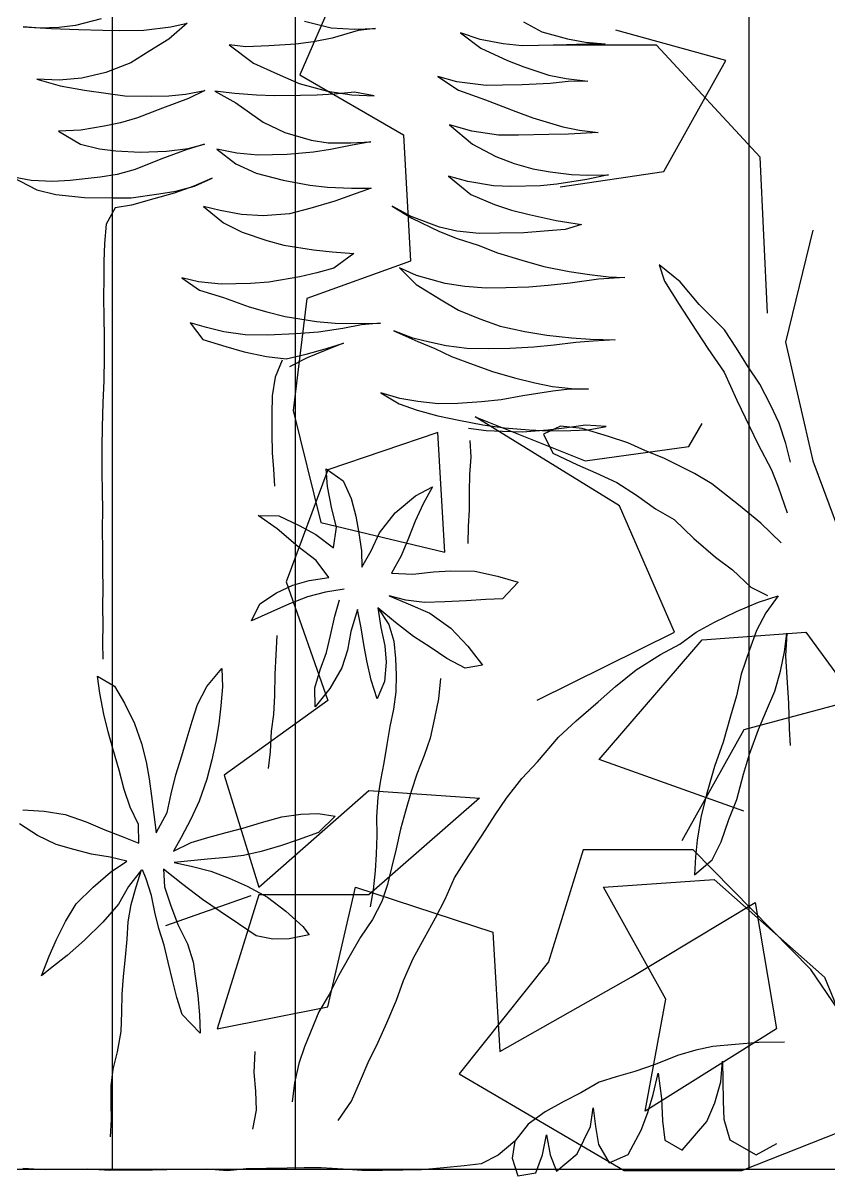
# Model space of a CAD drawing. Header units: metres. Extents: x -58 to 722, y -1100 to 345.
# Drawn here: x 29.3116 to 29.6277, y 109.699 to 110.1513 of the extents above; entities that cross this region are included whole.
import ezdxf

# ---------------------------------------------------------------- set-up
doc = ezdxf.new("R2010")
doc.units = ezdxf.units.M
doc.header["$MEASUREMENT"] = 0
doc.layers.add('FSR_ARQ_002MURO', color=150, linetype='Continuous', lineweight=30)
doc.layers.add('FSR_ARQ_005VEGETACION', color=64, linetype='Continuous')
doc.layers.add('FSR_ARQ_29PERFILES ACERO', color=143, linetype='Continuous')

# ---------------------------------------------------------------- blocks, each defined once
blk = doc.blocks.new('arbustos 01')
at = {"layer": 'FSR_ARQ_005VEGETACION', "color": 103}
for p, q in [((188.91661, -31.58368), (188.90852, -31.58802)), ((188.99026, -31.58691), (188.98103, -31.58661)), ((188.98103, -31.58661), (188.98854, -31.58757)), ((189.00036, -31.58636), (188.99026, -31.58691)), ((189.01202, -31.58344), (189.00036, -31.58636)), ((189.07029, -31.58594), (189.06313, -31.58431)), ((189.06313, -31.58431), (189.07108, -31.59125)), ((189.08207, -31.5873), (189.07029, -31.58594)), ((189.11046, -31.587), (189.09985, -31.58737)), ((189.1006, -31.58242), (189.11185, -31.58531)), ((189.12226, -31.58665), (189.11046, -31.587)), ((189.11185, -31.58531), (189.11902, -31.58626)), ((189.11902, -31.58626), (189.12722, -31.58654)), ((189.13458, -31.58596), (189.12226, -31.58665)), ((189.12722, -31.58654), (189.13458, -31.58596)), ((188.89736, -31.59112), (188.88948, -31.59255)), ((188.90852, -31.58802), (188.89736, -31.59112)), ((188.92537, -31.59338), (188.93549, -31.59146)), ((188.94407, -31.5885), (188.93509, -31.59522)), ((188.93549, -31.59146), (188.94407, -31.5885)), ((188.98854, -31.58757), (188.99995, -31.5908)), ((188.99995, -31.5908), (189.00814, -31.59245)), ((189.07108, -31.59125), (189.07939, -31.59632)), ((189.0925, -31.58744), (189.08207, -31.5873)), ((189.09985, -31.58737), (189.0925, -31.58744)), ((188.88948, -31.59255), (188.88092, -31.59329)), ((188.88092, -31.59329), (188.88895, -31.5934)), ((188.88895, -31.5934), (188.90228, -31.59392)), ((188.90228, -31.59392), (188.90997, -31.59402)), ((188.90997, -31.59402), (188.91715, -31.59412)), ((188.91715, -31.59412), (188.92537, -31.59338)), ((188.93509, -31.59522), (188.92356, -31.60054)), ((189.00814, -31.59245), (189.01582, -31.59341)), ((189.01582, -31.59341), (189.02761, -31.59425)), ((189.02761, -31.59425), (189.03752, -31.59456)), ((189.04488, -31.5938), (189.03417, -31.6017)), ((189.03752, -31.59456), (189.04488, -31.5938)), ((189.07939, -31.59632), (189.08769, -31.60157)), ((188.92356, -31.60054), (188.91634, -31.60334)), ((189.03417, -31.6017), (189.02385, -31.60634)), ((189.08769, -31.60157), (189.09858, -31.60582)), ((188.90552, -31.60696), (188.89798, -31.60839)), ((188.91634, -31.60334), (188.90552, -31.60696)), ((189.02385, -31.60634), (189.01439, -31.61066)), ((189.09858, -31.60582), (189.10897, -31.60835)), ((188.89798, -31.60839), (188.88856, -31.60963)), ((188.88856, -31.60963), (188.89711, -31.60975)), ((188.89711, -31.60975), (188.90496, -31.61054)), ((188.90496, -31.61054), (188.91709, -31.61122)), ((188.91709, -31.61122), (188.92564, -31.61134)), ((188.92564, -31.61134), (188.93282, -31.61143)), ((188.93282, -31.61143), (188.94566, -31.6099)), ((188.9539, -31.60762), (188.94493, -31.61348)), ((188.94566, -31.6099), (188.9539, -31.60762)), ((189.01439, -31.61066), (189.00203, -31.61391)), ((189.1185, -31.61156), (189.10788, -31.61347)), ((189.10897, -31.60835), (189.11888, -31.60917)), ((189.12863, -31.60879), (189.1185, -31.61156)), ((189.11888, -31.60917), (189.12863, -31.60879)), ((188.94493, -31.61348), (188.93308, -31.61776)), ((188.98166, -31.61603), (188.99023, -31.61443)), ((188.99141, -31.61548), (188.98166, -31.61603)), ((188.99023, -31.61443), (188.99911, -31.61524)), ((189.00203, -31.61391), (188.99141, -31.61548)), ((188.99911, -31.61524), (189.00646, -31.61568)), ((189.00646, -31.61568), (189.01381, -31.61578)), ((189.01381, -31.61578), (189.02526, -31.61594)), ((189.02526, -31.61594), (189.03296, -31.6157)), ((189.03296, -31.6157), (189.04237, -31.61497)), ((189.05111, -31.61389), (189.04197, -31.61907)), ((189.04237, -31.61497), (189.05111, -31.61389)), ((189.06391, -31.61526), (189.05538, -31.61361)), ((189.05538, -31.61361), (189.06252, -31.61713)), ((189.06252, -31.61713), (189.07392, -31.62138)), ((189.07108, -31.61605), (189.06391, -31.61526)), ((189.0786, -31.61615), (189.07108, -31.61605)), ((189.09023, -31.61596), (189.0786, -31.61615)), ((189.0976, -31.61504), (189.09023, -31.61596)), ((189.10788, -31.61347), (189.0976, -31.61504)), ((188.93308, -31.61776), (188.91984, -31.62288)), ((189.04197, -31.61907), (189.03006, -31.62746)), ((189.07392, -31.62138), (189.0848, -31.62564)), ((188.91245, -31.62552), (188.89941, -31.62944)), ((188.91984, -31.62288), (188.91245, -31.62552)), ((189.0848, -31.62564), (189.09212, -31.62779)), ((188.8922, -31.63089), (188.88398, -31.63197)), ((188.88398, -31.63197), (188.89697, -31.63266)), ((188.89941, -31.62944), (188.8922, -31.63089)), ((188.9274, -31.63307), (188.93905, -31.63135)), ((188.94883, -31.62858), (188.9388, -31.63699)), ((188.93905, -31.63135), (188.94883, -31.62858)), ((189.0206, -31.63195), (189.00909, -31.63538)), ((189.03006, -31.62746), (189.0206, -31.63195)), ((189.09212, -31.62779), (189.09929, -31.62925)), ((189.09929, -31.62925), (189.10952, -31.63093)), ((189.10952, -31.63093), (189.11926, -31.6314)), ((189.11926, -31.6314), (189.10961, -31.63709)), ((188.89697, -31.63266), (188.90552, -31.63278)), ((188.90552, -31.63278), (188.91868, -31.63313)), ((188.91868, -31.63313), (188.9274, -31.63307)), ((188.9388, -31.63699), (188.92864, -31.64249)), ((188.99181, -31.63651), (188.9831, -31.63605)), ((188.9831, -31.63605), (188.99128, -31.63753)), ((189.00173, -31.63648), (188.99181, -31.63651)), ((189.00909, -31.63538), (189.00173, -31.63648)), ((189.06273, -31.63901), (189.05558, -31.63704)), ((189.05558, -31.63704), (189.06358, -31.63954)), ((189.10961, -31.63709), (189.10138, -31.63903)), ((188.92864, -31.64249), (188.92056, -31.64546)), ((188.99128, -31.63753), (189.00066, -31.63937)), ((189.00066, -31.63937), (189.008, -31.64049)), ((189.008, -31.64049), (189.01961, -31.64151)), ((189.01961, -31.64151), (189.03226, -31.64185)), ((189.03226, -31.64185), (189.04151, -31.64095)), ((189.04151, -31.64095), (189.05025, -31.63919)), ((189.05025, -31.63919), (189.04196, -31.64557)), ((189.07212, -31.64017), (189.06273, -31.63901)), ((189.06358, -31.63954), (189.07464, -31.64362)), ((189.08357, -31.64049), (189.07212, -31.64017)), ((189.09418, -31.63995), (189.08357, -31.64049)), ((189.10138, -31.63903), (189.09418, -31.63995)), ((188.92056, -31.64546), (188.91249, -31.64775)), ((189.04196, -31.64557), (189.03301, -31.64973)), ((189.07464, -31.64362), (189.08586, -31.64805)), ((188.88852, -31.6505), (188.87946, -31.65038)), ((188.87946, -31.65038), (188.88901, -31.65239)), ((188.8957, -31.65025), (188.88852, -31.6505)), ((188.88901, -31.65239), (188.90197, -31.65444)), ((188.90495, -31.64918), (188.8957, -31.65025)), ((188.91249, -31.64775), (188.90495, -31.64918)), ((188.94921, -31.65098), (188.93953, -31.65906)), ((188.9408, -31.65326), (188.94921, -31.65098)), ((189.03301, -31.64973), (189.02134, -31.65282)), ((189.05995, -31.65539), (189.0523, -31.65187)), ((189.0523, -31.65187), (189.06029, -31.6554)), ((189.08586, -31.64805), (189.0937, -31.65021)), ((189.0937, -31.65021), (189.10103, -31.6515)), ((189.10103, -31.6515), (189.11418, -31.65288)), ((189.13951, -31.65134), (189.12866, -31.65701)), ((189.13111, -31.65294), (189.13951, -31.65134)), ((188.90197, -31.65444), (188.90914, -31.65522)), ((188.90914, -31.65522), (188.92213, -31.65557)), ((188.92213, -31.65557), (188.92966, -31.65516)), ((188.92966, -31.65516), (188.9408, -31.65326)), ((188.99154, -31.65617), (188.98299, -31.65623)), ((188.98299, -31.65623), (188.9915, -31.65925)), ((189.00198, -31.6558), (188.99154, -31.65617)), ((189.00968, -31.65488), (189.00198, -31.6558)), ((189.02134, -31.65282), (189.00968, -31.65488)), ((189.06812, -31.65755), (189.05995, -31.65539)), ((189.06029, -31.6554), (189.0688, -31.65842)), ((189.07546, -31.65868), (189.06812, -31.65755)), ((189.11418, -31.65288), (189.1217, -31.65332)), ((189.12866, -31.65701), (189.12043, -31.65895)), ((189.1217, -31.65332), (189.13111, -31.65294)), ((188.93953, -31.65906), (188.92921, -31.66336)), ((188.9915, -31.65925), (188.99882, -31.66191)), ((188.99882, -31.66191), (189.00972, -31.66514)), ((189.0688, -31.65842), (189.07765, -31.66093)), ((189.08758, -31.66038), (189.07546, -31.65868)), ((189.07765, -31.66093), (189.08736, -31.66363)), ((189.09595, -31.6605), (189.08758, -31.66038)), ((189.10793, -31.66032), (189.09595, -31.6605)), ((189.12043, -31.65895), (189.10793, -31.66032)), ((188.92182, -31.66583), (188.9141, -31.66777)), ((188.92921, -31.66336), (188.92182, -31.66583)), ((188.97382, -31.66414), (188.9652, -31.66932)), ((188.96556, -31.66864), (188.97382, -31.66414)), ((189.00972, -31.66514), (189.01858, -31.66748)), ((189.01858, -31.66748), (189.03002, -31.66832)), ((189.03943, -31.66777), (189.04869, -31.66601)), ((189.05606, -31.66423), (189.04725, -31.67129)), ((189.04869, -31.66601), (189.05606, -31.66423)), ((189.08736, -31.66363), (189.09453, -31.66475)), ((189.09453, -31.66475), (189.09836, -31.67199)), ((188.90227, -31.67035), (188.8913, -31.67208)), ((188.8913, -31.67208), (188.89846, -31.67423)), ((188.9141, -31.66777), (188.90227, -31.67035)), ((188.9652, -31.66932), (188.95316, -31.67514)), ((188.95318, -31.67326), (188.96556, -31.66864)), ((189.03002, -31.66832), (189.03943, -31.66777)), ((189.04725, -31.67129), (189.03916, -31.67546)), ((189.09836, -31.67199), (189.09916, -31.68029)), ((188.89846, -31.67423), (188.90751, -31.67504)), ((188.90751, -31.67504), (188.91639, -31.67567)), ((188.91639, -31.67567), (188.92699, -31.67581)), ((188.92699, -31.67581), (188.93588, -31.67593)), ((188.93588, -31.67593), (188.94564, -31.67504)), ((188.95316, -31.67514), (188.94542, -31.67812)), ((188.94564, -31.67504), (188.95318, -31.67326)), ((189.03916, -31.67546), (189.02834, -31.67907)), ((188.93632, -31.68107), (188.9279, -31.68437)), ((188.94542, -31.67812), (188.93632, -31.68107)), ((189.02096, -31.68102), (189.00811, -31.68307)), ((189.02834, -31.67907), (189.02096, -31.68102)), ((189.09916, -31.68029), (189.0994, -31.68827)), ((188.91725, -31.68765), (188.90764, -31.69043)), ((188.9279, -31.68437), (188.91725, -31.68765)), ((188.99989, -31.68398), (188.99047, -31.68471)), ((188.99047, -31.68471), (188.99928, -31.69116)), ((189.00811, -31.68307), (188.99989, -31.68398)), ((188.84822, -31.69704), (188.85738, -31.68964)), ((188.85738, -31.68964), (188.85506, -31.69679)), ((188.89667, -31.6925), (188.88776, -31.69392)), ((188.90764, -31.69043), (188.89667, -31.6925)), ((188.96316, -31.69426), (188.97055, -31.69094)), ((188.97055, -31.69094), (188.96327, -31.69819)), ((188.99928, -31.69116), (189.0066, -31.69314)), ((189.0994, -31.68827), (189.09948, -31.69554)), ((188.95063, -31.69785), (188.96316, -31.69426)), ((189.0066, -31.69314), (189.0141, -31.69495)), ((189.0141, -31.69495), (189.02758, -31.69718)), ((189.02758, -31.69718), (189.0356, -31.69781)), ((189.04825, -31.69815), (189.05818, -31.69709)), ((189.06539, -31.6953), (189.05779, -31.70067)), ((189.05818, -31.69709), (189.06539, -31.6953)), ((189.09948, -31.69554), (189.09954, -31.70388)), ((188.96327, -31.69819), (188.95241, -31.70488)), ((189.0356, -31.69781), (189.04825, -31.69815)), ((189.05779, -31.70067), (189.04732, -31.70395)), ((189.04732, -31.70395), (189.03615, -31.7079)), ((189.09954, -31.70388), (189.09943, -31.71256)), ((189.02036, -31.71213), (189.00683, -31.71434)), ((189.02843, -31.71019), (189.02036, -31.71213)), ((189.03615, -31.7079), (189.02843, -31.71019)), ((189.09943, -31.71256), (189.09931, -31.7209)), ((188.98715, -31.71527), (188.97894, -31.71516)), ((188.97894, -31.71516), (188.98714, -31.71578)), ((188.98714, -31.71578), (188.99533, -31.71743)), ((188.99861, -31.71509), (188.98715, -31.71527)), ((188.99533, -31.71743), (189.00591, -31.71895)), ((189.00683, -31.71434), (188.99861, -31.71509)), ((189.04712, -31.71882), (189.05466, -31.71704)), ((189.05466, -31.71704), (189.06187, -31.71492)), ((189.06187, -31.71492), (189.0563, -31.7222)), ((188.95746, -31.72342), (188.96484, -31.72164)), ((188.97309, -31.7185), (188.96259, -31.72315)), ((188.96484, -31.72164), (188.97309, -31.7185)), ((189.00591, -31.71895), (189.01581, -31.71976)), ((189.01581, -31.71976), (189.02812, -31.72027)), ((189.02812, -31.72027), (189.03786, -31.72024)), ((189.03786, -31.72024), (189.04712, -31.71882)), ((189.0563, -31.7222), (189.04634, -31.72531)), ((189.09931, -31.7209), (189.09937, -31.72994)), ((188.95026, -31.72503), (188.95746, -31.72342)), ((188.96259, -31.72315), (188.9552, -31.72612)), ((189.00239, -31.72608), (188.99507, -31.72376)), ((188.99507, -31.72376), (189.00306, -31.72694)), ((189.01125, -31.72859), (189.00239, -31.72608)), ((189.00306, -31.72694), (189.01089, -31.73013)), ((189.03828, -31.72759), (189.0285, -31.72968)), ((189.04634, -31.72531), (189.03828, -31.72759)), ((189.01994, -31.73059), (189.01125, -31.72859)), ((189.0285, -31.72968), (189.01994, -31.73059))]:
    blk.add_line(p, q, dxfattribs=at)
at = {"layer": 'FSR_ARQ_005VEGETACION', "color": 104}
for p, q in [((188.84005, -31.70702), (188.84822, -31.69704)), ((188.85506, -31.69679), (188.84877, -31.70696)), ((188.87954, -31.69483), (188.87235, -31.69525)), ((188.87235, -31.69525), (188.8838, -31.69592)), ((188.88776, -31.69392), (188.87954, -31.69483)), ((188.8838, -31.69592), (188.89626, -31.69762)), ((188.89626, -31.69762), (188.90582, -31.69861)), ((188.90582, -31.69861), (188.91419, -31.69941)), ((188.91419, -31.69941), (188.92427, -31.69971)), ((188.92427, -31.69971), (188.93282, -31.69983)), ((188.93282, -31.69983), (188.94206, -31.6991)), ((188.94206, -31.6991), (188.95063, -31.69785)), ((188.82896, -31.71798), (188.84005, -31.70702)), ((188.84877, -31.70696), (188.84335, -31.71527)), ((188.95241, -31.70488), (188.94483, -31.7094)), ((188.94483, -31.7094), (188.93554, -31.7132)), ((188.84335, -31.71527), (188.8362, -31.72612)), ((188.92678, -31.71633), (188.91597, -31.71875)), ((188.93554, -31.7132), (188.92678, -31.71633)), ((188.82372, -31.72595), (188.82896, -31.71798)), ((188.88737, -31.72212), (188.8766, -31.72232)), ((188.8766, -31.72232), (188.88617, -31.72296)), ((188.89559, -31.72155), (188.88737, -31.72212)), ((188.90638, -31.72033), (188.89559, -31.72155)), ((188.91597, -31.71875), (188.90638, -31.72033)), ((188.819, -31.73375), (188.82372, -31.72595)), ((188.8362, -31.72612), (188.82905, -31.73645)), ((188.88617, -31.72296), (188.89368, -31.72358)), ((188.89368, -31.72358), (188.90324, -31.72473)), ((188.90324, -31.72473), (188.91212, -31.72554)), ((188.91212, -31.72554), (188.92254, -31.72619)), ((188.92254, -31.72619), (188.9316, -31.72632)), ((188.9316, -31.72632), (188.94118, -31.7261)), ((188.94118, -31.7261), (188.95026, -31.72503)), ((188.9552, -31.72612), (188.94797, -31.72962)), ((188.94797, -31.72962), (188.93852, -31.73308)), ((189.01089, -31.73013), (189.01853, -31.73416)), ((189.02177, -31.73118), (189.02479, -31.73859)), ((189.09937, -31.72994), (189.09941, -31.74022)), ((188.81359, -31.74171), (188.819, -31.73375)), ((188.82905, -31.73645), (188.82358, -31.74868)), ((188.9301, -31.73621), (188.92049, -31.73899)), ((188.93852, -31.73308), (188.9301, -31.73621)), ((188.80885, -31.75071), (188.81359, -31.74171)), ((188.90385, -31.74269), (188.89563, -31.74361)), ((188.91157, -31.74109), (188.90385, -31.74269)), ((188.92049, -31.73899), (188.91157, -31.74109)), ((189.02479, -31.73859), (189.02605, -31.74682)), ((189.09941, -31.74022), (189.09981, -31.74963)), ((188.89563, -31.74361), (188.88828, -31.74385)), ((188.88828, -31.74385), (188.89648, -31.74379)), ((188.89648, -31.74379), (188.90382, -31.74475)), ((188.90382, -31.74475), (188.91679, -31.7468)), ((188.91679, -31.7468), (188.92634, -31.74847)), ((188.96258, -31.74931), (188.97046, -31.74787)), ((188.97046, -31.74787), (188.9787, -31.74542)), ((188.9787, -31.74542), (188.97077, -31.75027)), ((189.02605, -31.74682), (189.02628, -31.75469)), ((188.80515, -31.75869), (188.80885, -31.75071)), ((188.82358, -31.74868), (188.81813, -31.76007)), ((188.92634, -31.74847), (188.93488, -31.74944)), ((188.93488, -31.74944), (188.94513, -31.75009)), ((188.94513, -31.75009), (188.95368, -31.75021)), ((188.95368, -31.75021), (188.96258, -31.74931)), ((188.97077, -31.75027), (188.96287, -31.75307)), ((189.09981, -31.74963), (189.10019, -31.76045)), ((188.94469, -31.75744), (188.93423, -31.75935)), ((188.95395, -31.75551), (188.94469, -31.75744)), ((188.96287, -31.75307), (188.95395, -31.75551)), ((189.02628, -31.75469), (189.02616, -31.7634)), ((188.80229, -31.76755), (188.80515, -31.75869)), ((188.81813, -31.76007), (188.81443, -31.76771)), ((188.87945, -31.76449), (188.89095, -31.76105)), ((188.88053, -31.76016), (188.8896, -31.7596)), ((188.88838, -31.76163), (188.88053, -31.76016)), ((188.8959, -31.76191), (188.88838, -31.76163)), ((188.8896, -31.7596), (188.89762, -31.76073)), ((188.89095, -31.76105), (188.90037, -31.75999)), ((188.90547, -31.76204), (188.8959, -31.76191)), ((188.89762, -31.76073), (188.90599, -31.7617)), ((188.90037, -31.75999), (188.90784, -31.76351)), ((188.91402, -31.76164), (188.90547, -31.76204)), ((188.90599, -31.7617), (188.91692, -31.76254)), ((188.92481, -31.76076), (188.91402, -31.76164)), ((188.91692, -31.76254), (188.92564, -31.76231)), ((188.93423, -31.75935), (188.92481, -31.76076)), ((188.92564, -31.76231), (188.93283, -31.76207)), ((188.93283, -31.76207), (188.94054, -31.76098)), ((189.10019, -31.76045), (189.10026, -31.76896)), ((188.80013, -31.77572), (188.80229, -31.76755)), ((188.81443, -31.76771), (188.80846, -31.77908)), ((188.86363, -31.7706), (188.87103, -31.76728)), ((188.87103, -31.76728), (188.87945, -31.76449)), ((188.90784, -31.76351), (188.9038, -31.77183)), ((188.93994, -31.76625), (188.93951, -31.77351)), ((189.02616, -31.7634), (189.02605, -31.77161)), ((188.85504, -31.77407), (188.86363, -31.7706)), ((188.9038, -31.77183), (188.89296, -31.77681)), ((189.02605, -31.77161), (189.02544, -31.77878)), ((189.10026, -31.76896), (189.10028, -31.77995)), ((188.84196, -31.78057), (188.85504, -31.77407)), ((188.89296, -31.77681), (188.88505, -31.7803)), ((188.93951, -31.77351), (188.94009, -31.78104)), ((188.80846, -31.77908), (188.80563, -31.7864)), ((188.83454, -31.78508), (188.84196, -31.78057)), ((188.88505, -31.7803), (188.87593, -31.78462)), ((188.94009, -31.78104), (188.94016, -31.78857)), ((189.00253, -31.77864), (188.99511, -31.78384)), ((189.00192, -31.78633), (189.00253, -31.77864)), ((189.02544, -31.77878), (189.025, -31.78613)), ((189.10028, -31.77995), (189.10017, -31.78864)), ((188.80563, -31.7864), (188.80171, -31.7978)), ((188.82279, -31.79433), (188.83454, -31.78508)), ((188.87593, -31.78462), (188.8673, -31.79014)), ((188.96356, -31.79042), (188.95626, -31.78639)), ((188.95626, -31.78639), (188.96027, -31.7938)), ((188.99511, -31.78384), (188.99159, -31.79149)), ((189.00007, -31.79605), (189.00192, -31.78633)), ((188.8673, -31.79014), (188.85901, -31.79601)), ((188.94016, -31.78857), (188.94023, -31.79643)), ((188.97252, -31.79773), (188.96356, -31.79042)), ((188.99159, -31.79149), (188.9896, -31.79916)), ((189.10017, -31.78864), (189.10006, -31.79626)), ((188.81311, -31.80223), (188.82279, -31.79433)), ((188.85901, -31.79601), (188.85091, -31.80069)), ((188.94023, -31.79643), (188.94064, -31.80379)), ((188.96027, -31.7938), (188.96375, -31.80137)), ((188.97924, -31.80654), (188.97252, -31.79773)), ((188.99808, -31.80406), (189.00007, -31.79605)), ((189.10006, -31.79626), (189.10012, -31.80477)), ((188.80427, -31.81083), (188.81311, -31.80223)), ((188.85091, -31.80069), (188.84225, -31.80895)), ((188.96375, -31.80137), (188.96673, -31.80876)), ((188.9896, -31.79916), (188.9883, -31.80666)), ((189.01434, -31.80325), (189.0071, -31.80726)), ((189.02311, -31.7991), (189.01434, -31.80325)), ((189.03218, -31.79888), (189.02311, -31.7991)), ((189.02389, -31.80475), (189.03218, -31.79888)), ((188.94064, -31.80379), (188.94088, -31.81115)), ((188.9829, -31.81428), (188.97924, -31.80654)), ((188.9883, -31.80666), (188.98717, -31.81434)), ((188.99933, -31.81297), (188.99808, -31.80406)), ((189.0071, -31.80726), (188.99933, -31.81297)), ((189.0149, -31.81249), (189.02389, -31.80475)), ((189.10012, -31.80477), (189.09999, -31.81434)), ((188.84225, -31.80895), (188.83291, -31.81703)), ((188.96673, -31.80876), (188.96987, -31.8165)), ((189.00695, -31.81854), (189.0149, -31.81249)), ((188.83291, -31.81703), (188.82548, -31.82257)), ((188.96987, -31.8165), (188.97405, -31.82408)), ((188.98708, -31.82152), (188.9829, -31.81428)), ((188.98717, -31.81434), (188.98708, -31.82152)), ((189.09999, -31.81434), (189.10006, -31.82268)), ((188.82548, -31.82257), (188.81752, -31.83016)), ((188.93781, -31.82324), (188.92786, -31.82533)), ((188.94824, -31.82304), (188.93781, -31.82324)), ((188.95576, -31.82349), (188.94824, -31.82304)), ((189.00138, -31.82599), (189.00695, -31.81854)), ((189.10006, -31.82268), (189.09995, -31.83065)), ((188.92786, -31.82533), (188.91894, -31.82795)), ((188.91894, -31.82795), (188.92568, -31.83522)), ((188.96481, -31.82447), (188.95576, -31.82349)), ((188.97405, -31.82408), (188.96481, -31.82447)), ((189.00991, -31.8273), (189.00138, -31.82599)), ((189.01706, -31.82928), (189.00991, -31.8273)), ((188.81752, -31.83016), (188.81028, -31.83382)), ((188.99464, -31.83103), (189.00283, -31.83233)), ((189.00283, -31.83233), (189.01067, -31.83432)), ((189.0242, -31.83262), (189.01706, -31.82928)), ((189.03148, -31.83751), (189.0242, -31.83262)), ((189.09995, -31.83065), (189.10002, -31.83863)), ((188.81418, -31.83678), (188.8055, -31.83393)), ((188.8055, -31.83393), (188.81087, -31.84135)), ((188.8237, -31.84084), (188.81418, -31.83678)), ((188.92568, -31.83522), (188.93303, -31.83549)), ((188.93303, -31.83549), (188.94157, -31.83612)), ((188.94157, -31.83612), (188.95079, -31.83659)), ((188.95079, -31.83659), (188.95968, -31.83688)), ((188.96685, -31.83749), (188.9574, -31.84146)), ((188.95968, -31.83688), (188.9679, -31.83579)), ((188.97511, -31.83401), (188.96685, -31.83749)), ((188.9679, -31.83579), (188.97511, -31.83401)), ((188.99875, -31.84288), (188.9968, -31.83567)), ((189.01067, -31.83432), (189.01849, -31.83751)), ((189.01849, -31.83751), (189.02665, -31.84104)), ((189.03515, -31.84491), (189.03148, -31.83751)), ((188.81087, -31.84135), (188.81504, -31.84911)), ((188.83338, -31.84542), (188.8237, -31.84084)), ((188.9574, -31.84146), (188.94824, -31.84801)), ((188.97239, -31.8456), (188.98, -31.83921)), ((188.98, -31.83921), (188.97528, -31.84649)), ((188.98, -31.83921), (188.97868, -31.84774)), ((188.98723, -31.84785), (188.98888, -31.83984)), ((188.98888, -31.83984), (188.99183, -31.84945)), ((189.00069, -31.85128), (188.99875, -31.84288)), ((189.02665, -31.84104), (189.03515, -31.84491)), ((189.10002, -31.83863), (189.09991, -31.84661)), ((188.84136, -31.8498), (188.83338, -31.84542)), ((188.94824, -31.84801), (188.94078, -31.85594)), ((188.96444, -31.85165), (188.97239, -31.8456)), ((188.97528, -31.84649), (188.97313, -31.85365)), ((188.97868, -31.84774), (188.97704, -31.85575)), ((188.98611, -31.85519), (188.98723, -31.84785)), ((189.09991, -31.84661), (189.09998, -31.85424)), ((188.80277, -31.85834), (188.80185, -31.85029)), ((188.80185, -31.85029), (188.80241, -31.86005)), ((188.81504, -31.84911), (188.818, -31.85752)), ((188.84847, -31.85503), (188.84136, -31.8498)), ((188.95719, -31.85634), (188.96444, -31.85165)), ((188.99183, -31.84945), (188.99325, -31.85768)), ((189.00247, -31.85866), (189.00069, -31.85128)), ((189.02412, -31.85126), (189.02491, -31.86803)), ((188.80454, -31.86674), (188.80277, -31.85834)), ((188.818, -31.85752), (188.82162, -31.86817)), ((188.85678, -31.85959), (188.84847, -31.85503)), ((188.94078, -31.85594), (188.93435, -31.86423)), ((188.94995, -31.8612), (188.95719, -31.85634)), ((188.97313, -31.85365), (188.97234, -31.86133)), ((188.97704, -31.85575), (188.97643, -31.86292)), ((188.98481, -31.86235), (188.98611, -31.85519)), ((188.99325, -31.85768), (188.99571, -31.86541)), ((189.09998, -31.85424), (189.09989, -31.8615)), ((188.80241, -31.86005), (188.80176, -31.86961)), ((188.86747, -31.86623), (188.85678, -31.85959)), ((188.94202, -31.86553), (188.94995, -31.8612)), ((188.97234, -31.86133), (188.97207, -31.86851)), ((188.97643, -31.86292), (188.97717, -31.87131)), ((188.98299, -31.87071), (188.98481, -31.86235)), ((189.00511, -31.86622), (189.00247, -31.85866)), ((188.80698, -31.8755), (188.80454, -31.86674)), ((188.82162, -31.86817), (188.82371, -31.87761)), ((188.87643, -31.87353), (188.86747, -31.86623)), ((188.93435, -31.86423), (188.94202, -31.86553)), ((188.97207, -31.86851), (188.97215, -31.87586)), ((188.99571, -31.86541), (189.00089, -31.87437)), ((189.00756, -31.87412), (189.00511, -31.86622)), ((189.02491, -31.86803), (189.02513, -31.87743)), ((189.048, -31.86556), (189.04771, -31.87362)), ((189.05454, -31.87345), (189.048, -31.86556)), ((188.80176, -31.86961), (188.8011, -31.88072)), ((188.88403, -31.88013), (188.87643, -31.87353)), ((188.95273, -31.86995), (188.95364, -31.87886)), ((188.97717, -31.87131), (188.98031, -31.87888)), ((188.98031, -31.87888), (188.98299, -31.87071)), ((189.04771, -31.87362), (189.04839, -31.88188)), ((189.05869, -31.88131), (189.05454, -31.87345)), ((189.09479, -31.87329), (189.09043, -31.88076)), ((189.1022, -31.86896), (189.09479, -31.87329)), ((189.10113, -31.87639), (189.1022, -31.86896)), ((188.81063, -31.88393), (188.80698, -31.8755)), ((188.82371, -31.87761), (188.82633, -31.88636)), ((188.97215, -31.87586), (188.97324, -31.8834)), ((189.00089, -31.87437), (189.00728, -31.88232)), ((189.00728, -31.88232), (189.00756, -31.87412)), ((189.02513, -31.87743), (189.02553, -31.88565)), ((189.09941, -31.8855), (189.10113, -31.87639)), ((188.8011, -31.88072), (188.80077, -31.892)), ((188.89367, -31.88847), (188.88403, -31.88013)), ((188.95364, -31.87886), (188.95541, -31.88726)), ((188.97324, -31.8834), (188.97485, -31.89094)), ((189.04839, -31.88188), (189.04935, -31.88969)), ((189.06098, -31.88852), (189.05869, -31.88131)), ((189.09043, -31.88076), (189.08614, -31.88957)), ((188.81411, -31.89218), (188.81063, -31.88393)), ((188.82633, -31.88636), (188.82959, -31.89769)), ((188.90126, -31.89559), (188.89367, -31.88847)), ((188.95541, -31.88726), (188.95717, -31.896)), ((189.02553, -31.88565), (189.02646, -31.89301)), ((189.06319, -31.89582), (189.06098, -31.88852)), ((189.09753, -31.89318), (189.09941, -31.8855)), ((188.80077, -31.892), (188.80034, -31.89917)), ((188.81807, -31.90301), (188.81411, -31.89218)), ((188.97485, -31.89094), (188.97611, -31.89883)), ((189.02646, -31.89301), (189.02702, -31.90191)), ((189.04935, -31.88969), (189.05066, -31.89751)), ((189.08614, -31.88957), (189.08301, -31.89831)), ((189.09557, -31.90051), (189.09753, -31.89318)), ((188.82959, -31.89769), (188.83338, -31.90834)), ((188.91052, -31.90631), (188.90126, -31.89559)), ((188.95717, -31.896), (188.9598, -31.90356)), ((189.05066, -31.89751), (189.05233, -31.90551)), ((189.06547, -31.90365), (189.06319, -31.89582)), ((189.08301, -31.89831), (189.08104, -31.90635)), ((188.82068, -31.91176), (188.81807, -31.90301)), ((188.9598, -31.90356), (188.96311, -31.91164)), ((188.97611, -31.89883), (188.97737, -31.90671)), ((189.02702, -31.90191), (189.02777, -31.90927)), ((189.06811, -31.91202), (189.06547, -31.90365)), ((189.09278, -31.90996), (189.09557, -31.90051)), ((188.83338, -31.90834), (188.83681, -31.92053)), ((188.91726, -31.91359), (188.91052, -31.90631)), ((188.97737, -31.90671), (188.97881, -31.91425)), ((189.05233, -31.90551), (189.05461, -31.91388)), ((189.08104, -31.90635), (189.0797, -31.91369)), ((188.82361, -31.92274), (188.82068, -31.91176)), ((188.92398, -31.92223), (188.91726, -31.91359)), ((188.96311, -31.91164), (188.96557, -31.9192)), ((189.05461, -31.91388), (189.05794, -31.92341)), ((189.07012, -31.92029), (189.06811, -31.91202)), ((189.0797, -31.91369), (189.07862, -31.9213)), ((189.09054, -31.91835), (189.09278, -31.90996)), ((188.97881, -31.91425), (188.98007, -31.92179)), ((189.08795, -31.92603), (189.09054, -31.91835)), ((188.82708, -31.93151), (188.82361, -31.92274)), ((188.83681, -31.92053), (188.83923, -31.93065)), ((188.92884, -31.92947), (188.92398, -31.92223)), ((188.96557, -31.9192), (188.96802, -31.92778)), ((188.98007, -31.92179), (188.98064, -31.93035)), ((189.05794, -31.92341), (189.06146, -31.93126)), ((189.07179, -31.92847), (189.07012, -31.92029)), ((189.07862, -31.9213), (189.07763, -31.92935)), ((188.96802, -31.92778), (188.97014, -31.93568)), ((189.006, -31.92891), (188.99863, -31.93005)), ((189.01353, -31.9291), (189.006, -31.92891)), ((189.07663, -31.93723), (189.07179, -31.92847)), ((189.0843, -31.93361), (189.08795, -31.92603)), ((189.12552, -31.92778), (189.11637, -31.92934)), ((189.13474, -31.92729), (189.12552, -31.92778)), ((188.83037, -31.94113), (188.82708, -31.93151)), ((188.83923, -31.93065), (188.84081, -31.94042)), ((188.93454, -31.93827), (188.92884, -31.92947)), ((188.98064, -31.93035), (188.98053, -31.93838)), ((188.99863, -31.93005), (189.00589, -31.93706)), ((189.02194, -31.93028), (189.01353, -31.9291)), ((189.03077, -31.93279), (189.02194, -31.93028)), ((189.03889, -31.93529), (189.03077, -31.93279)), ((189.06146, -31.93126), (189.0657, -31.93929)), ((189.07763, -31.92935), (189.07663, -31.93723)), ((189.08419, -31.94176), (189.0843, -31.93361)), ((189.10719, -31.93241), (189.09908, -31.93593)), ((189.11637, -31.92934), (189.10719, -31.93241)), ((189.12839, -31.93846), (189.13626, -31.93334)), ((188.94057, -31.94724), (188.93454, -31.93827)), ((188.97014, -31.93568), (188.97207, -31.94425)), ((188.98053, -31.93838), (188.98076, -31.94659)), ((189.00589, -31.93706), (189.01471, -31.94037)), ((189.04614, -31.93717), (189.03889, -31.93529)), ((189.05409, -31.93931), (189.04614, -31.93717)), ((189.0915, -31.93893), (189.08419, -31.94176)), ((189.09908, -31.93593), (189.0915, -31.93893)), ((189.12018, -31.94234), (189.12839, -31.93846)), ((188.83437, -31.94905), (188.83037, -31.94113)), ((188.84081, -31.94042), (188.84157, -31.94778)), ((189.01471, -31.94037), (189.02248, -31.94287)), ((189.02248, -31.94287), (189.03087, -31.94538)), ((189.06141, -31.94154), (189.05409, -31.93931)), ((189.06908, -31.94519), (189.06141, -31.94154)), ((189.0657, -31.93929), (189.06908, -31.94519)), ((189.11252, -31.94454), (189.12018, -31.94234)), ((188.84197, -31.95565), (188.83437, -31.94905)), ((188.84157, -31.94778), (188.84197, -31.95565)), ((188.9466, -31.9569), (188.94057, -31.94724)), ((188.97207, -31.94425), (188.97401, -31.95249)), ((188.98076, -31.94659), (188.98118, -31.95378)), ((189.03087, -31.94538), (189.03864, -31.94708)), ((189.03864, -31.94708), (189.04581, -31.94807)), ((189.04581, -31.94807), (189.05422, -31.9488)), ((189.05422, -31.9488), (189.06148, -31.94952)), ((189.08949, -31.94963), (189.0967, -31.94787)), ((189.0967, -31.94787), (189.10487, -31.94656)), ((189.10487, -31.94656), (189.11252, -31.94454)), ((188.97401, -31.95249), (188.97579, -31.95986)), ((188.98118, -31.95378), (188.98209, -31.96217)), ((189.05282, -31.95392), (189.0448, -31.95709)), ((189.06136, -31.95182), (189.05282, -31.95392)), ((189.06874, -31.95015), (189.06136, -31.95182)), ((189.06148, -31.94952), (189.06874, -31.95015)), ((189.06498, -31.95985), (189.07349, -31.95305)), ((189.07349, -31.95305), (189.07294, -31.96085)), ((189.08097, -31.95732), (189.08253, -31.95335)), ((189.08535, -31.96084), (189.08297, -31.95336)), ((189.08297, -31.95336), (189.08864, -31.96062)), ((189.09661, -31.95443), (189.08949, -31.94963)), ((188.95074, -31.96619), (188.9466, -31.9569)), ((189.0448, -31.95709), (189.03704, -31.96045)), ((189.07874, -31.96456), (189.08097, -31.95732)), ((189.10415, -31.961), (189.09661, -31.95443)), ((188.97579, -31.95986), (188.97826, -31.96725)), ((188.98209, -31.96217), (188.98336, -31.96954)), ((189.03704, -31.96045), (189.02811, -31.96529)), ((189.05638, -31.96638), (189.06498, -31.95985)), ((189.07294, -31.96085), (189.07035, -31.9687)), ((189.08747, -31.96849), (189.08535, -31.96084)), ((189.08864, -31.96062), (189.09305, -31.9683)), ((189.11149, -31.96828), (189.10415, -31.961)), ((188.95491, -31.97428), (188.95074, -31.96619)), ((188.97826, -31.96725), (188.98243, -31.975)), ((189.02811, -31.96529), (189.02014, -31.97139)), ((189.04868, -31.97151), (189.05638, -31.96638)), ((189.07035, -31.9687), (189.06714, -31.97717)), ((189.07723, -31.97181), (189.07874, -31.96456)), ((189.08878, -31.97604), (189.08747, -31.96849)), ((189.09305, -31.9683), (189.09995, -31.97619)), ((189.11618, -31.97588), (189.11149, -31.96828)), ((189.02014, -31.97139), (189.01269, -31.97811)), ((189.04072, -31.9769), (189.04868, -31.97151)), ((189.07553, -31.97897), (189.07723, -31.97181)), ((188.95975, -31.98307), (188.95491, -31.97428)), ((188.98243, -31.975), (188.98762, -31.98276)), ((189.01269, -31.97811), (189.00998, -31.9818)), ((189.03303, -31.98211), (189.04072, -31.9769)), ((189.06714, -31.97717), (189.06303, -31.98562)), ((189.07322, -31.9862), (189.07553, -31.97897)), ((189.0893, -31.98359), (189.08878, -31.97604)), ((189.09995, -31.97619), (189.10791, -31.9841)), ((189.12006, -31.98374), (189.11618, -31.97588)), ((188.96458, -31.99202), (188.95975, -31.98307)), ((188.98762, -31.98276), (188.99263, -31.99155)), ((189.00998, -31.9818), (189.01865, -31.98351)), ((189.01865, -31.98351), (189.02582, -31.98361)), ((189.02582, -31.98361), (189.03303, -31.98211)), ((189.08999, -31.99148), (189.0893, -31.98359)), ((189.10791, -31.9841), (189.11544, -31.99068)), ((189.12333, -31.99105), (189.12006, -31.98374)), ((189.06303, -31.98562), (189.06053, -31.99348)), ((189.07134, -31.99371), (189.07322, -31.9862)), ((188.9689, -32.00166), (188.96458, -31.99202)), ((188.99263, -31.99155), (188.99697, -31.9993)), ((189.06053, -31.99348), (189.05946, -32.00082)), ((189.06946, -32.00149), (189.07134, -31.99371)), ((189.09085, -31.99992), (189.08999, -31.99148)), ((189.11544, -31.99068), (189.12264, -31.99636)), ((189.12658, -31.99961), (189.12333, -31.99105)), ((188.99697, -31.9993), (189.0013, -32.00774)), ((189.12264, -31.99636), (189.12658, -31.99961)), ((188.97186, -32.01025), (188.9689, -32.00166)), ((189.05946, -32.00082), (189.05847, -32.00825)), ((189.06768, -32.00909), (189.06946, -32.00149)), ((189.09146, -32.00764), (189.09085, -31.99992)), ((189.0013, -32.00774), (189.00582, -32.01533)), ((189.05847, -32.00825), (189.05773, -32.01667)), ((189.06527, -32.01641), (189.06768, -32.00909)), ((189.09162, -32.01544), (189.09146, -32.00764)), ((188.97617, -32.02005), (188.97186, -32.01025)), ((189.00582, -32.01533), (189.01193, -32.03063)), ((189.05745, -32.02464), (189.06527, -32.01641)), ((189.05773, -32.01667), (189.05745, -32.02464)), ((189.09194, -32.02387), (189.09162, -32.01544)), ((188.97982, -32.02848), (188.97617, -32.02005)), ((189.09342, -32.03275), (189.09194, -32.02387)), ((188.80281, -32.02856), (188.81395, -32.02871)), ((188.81395, -32.02871), (188.82433, -32.02959)), ((188.98431, -32.03743), (188.97982, -32.02848)), ((188.82433, -32.02959), (188.83397, -32.03047)), ((188.83397, -32.03047), (188.84138, -32.03205)), ((188.84138, -32.03205), (188.84951, -32.03439)), ((188.84951, -32.03439), (188.85911, -32.03823)), ((189.01193, -32.03063), (189.0144, -32.03784)), ((189.03362, -32.03263), (189.03401, -32.0417)), ((189.09536, -32.04032), (189.09342, -32.03275)), ((188.82983, -32.03679), (188.82972, -32.04523)), ((188.83061, -32.04584), (188.82983, -32.03679)), ((188.85911, -32.03823), (188.86798, -32.04132)), ((188.98763, -32.04517), (188.98431, -32.03743)), ((189.0144, -32.03784), (189.01634, -32.04624)), ((188.8578, -32.04199), (188.85644, -32.05313)), ((188.86009, -32.05137), (188.8578, -32.04199)), ((188.86798, -32.04132), (188.87612, -32.04366)), ((188.87612, -32.04366), (188.88351, -32.04599)), ((189.03401, -32.0417), (189.03339, -32.0499)), ((189.09632, -32.04751), (189.09536, -32.04032)), ((188.82972, -32.04523), (188.82959, -32.05427)), ((188.8332, -32.05492), (188.83061, -32.04584)), ((188.88351, -32.04599), (188.89161, -32.05055)), ((188.99144, -32.05428), (188.98763, -32.04517)), ((189.01634, -32.04624), (189.01742, -32.05447)), ((189.09622, -32.05513), (189.09632, -32.04751)), ((188.82959, -32.05427), (188.82919, -32.06211)), ((188.85644, -32.05313), (188.85601, -32.06277)), ((188.86239, -32.05924), (188.86009, -32.05137)), ((188.89161, -32.05055), (188.89899, -32.05437)), ((188.89899, -32.05437), (188.90709, -32.05893)), ((188.99731, -32.06274), (188.99144, -32.05428)), ((189.03339, -32.0499), (189.03311, -32.0581)), ((188.83671, -32.06311), (188.8332, -32.05492)), ((188.8653, -32.06682), (188.86239, -32.05924)), ((188.88624, -32.05715), (188.88523, -32.06528)), ((188.88734, -32.06531), (188.88624, -32.05715)), ((188.90709, -32.05893), (188.91445, -32.06423)), ((189.03311, -32.0581), (189.0347, -32.0665)), ((189.09612, -32.06231), (189.09622, -32.05513)), ((188.82919, -32.06211), (188.82665, -32.07112)), ((188.84739, -32.07562), (188.83671, -32.06311)), ((188.85601, -32.06277), (188.85499, -32.0712)), ((188.91445, -32.06423), (188.92029, -32.07173)), ((189.09655, -32.06976), (189.09612, -32.06231)), ((188.87089, -32.07745), (188.8653, -32.06682)), ((188.88523, -32.06528), (188.88391, -32.0731)), ((188.89321, -32.07715), (188.88734, -32.06531)), ((188.90658, -32.06889), (188.90496, -32.07761)), ((188.90827, -32.07765), (188.90658, -32.06889)), ((188.8151, -32.07759), (188.80613, -32.07265)), ((188.82665, -32.07112), (188.8151, -32.07759)), ((188.85499, -32.0712), (188.84739, -32.07562)), ((188.88391, -32.0731), (188.87928, -32.08118)), ((188.92029, -32.07173), (188.92763, -32.07777)), ((188.92029, -32.07173), (188.92152, -32.07904)), ((188.87928, -32.08118), (188.87089, -32.07745)), ((188.90215, -32.08481), (188.89321, -32.07715)), ((188.90496, -32.07761), (188.90215, -32.08481)), ((188.91118, -32.08553), (188.90827, -32.07765)), ((188.92152, -32.07904), (188.919, -32.08684)), ((188.92763, -32.07777), (188.935, -32.08159)), ((188.935, -32.08159), (188.94242, -32.08243)), ((188.94242, -32.08243), (188.95131, -32.08329)), ((188.95131, -32.08329), (188.96095, -32.08417)), ((188.96095, -32.08417), (188.96912, -32.08428)), ((188.96912, -32.08428), (188.97803, -32.0844)), ((188.97803, -32.0844), (188.98694, -32.08452)), ((188.98694, -32.08452), (188.99511, -32.08389)), ((188.99511, -32.08389), (189.00478, -32.08328)), ((189.00478, -32.08328), (189.0122, -32.08338)), ((189.0122, -32.08338), (189.01962, -32.08348)), ((189.01962, -32.08348), (189.02853, -32.0836)), ((189.02853, -32.0836), (189.03744, -32.08372)), ((189.03744, -32.08372), (189.0456, -32.08457)), ((189.0456, -32.08457), (189.05451, -32.08395)), ((189.05451, -32.08395), (189.06565, -32.0841)), ((189.06565, -32.0841), (189.07827, -32.08427)), ((189.07827, -32.08427), (189.08569, -32.08438)), ((189.08569, -32.08438), (189.09683, -32.08453)), ((189.09683, -32.08453), (189.10649, -32.08392)), ((189.10649, -32.08392), (189.1154, -32.08404)), ((189.1154, -32.08404), (189.12505, -32.08417)), ((189.12505, -32.08417), (189.13471, -32.08356)), ((188.919, -32.08684), (188.91118, -32.08553))]:
    blk.add_line(p, q, dxfattribs=at)
blk = doc.blocks.new('arbusto fsr 2')
at = {"layer": 'FSR_ARQ_005VEGETACION', "color": 104}
for p, q in [((277.25867, -31.8322), (277.27775, -31.87584)), ((277.11063, -31.87023), (277.1538, -31.8583)), ((277.09708, -31.90818), (277.13774, -31.86427)), ((277.13774, -31.86427), (277.17839, -31.86427)), ((277.13498, -31.91387), (277.11063, -31.87023)), ((277.27775, -31.87584), (277.23709, -31.89942)), ((277.23709, -31.89942), (277.23433, -31.94902)), ((277.09432, -31.96944), (277.09708, -31.90818)), ((277.17563, -31.91983), (277.13498, -31.91387)), ((277.07647, -31.93685), (277.08726, -31.98076)), ((277.23433, -31.94902), (277.27499, -31.96366)), ((277.27499, -31.96366), (277.28026, -32.00757)), ((277.08726, -31.98076), (277.07647, -32.02738)), ((277.15226, -32.045), (277.20898, -32.01003)), ((277.20898, -32.01003), (277.16581, -32.02738)), ((277.28026, -32.00757), (277.26947, -32.05148)), ((277.12516, -32.02169), (277.11989, -32.01274)), ((277.22078, -32.06314), (277.22354, -32.01624)), ((277.22354, -32.01624), (277.26671, -32.03088)), ((277.16581, -32.02738), (277.12516, -32.02169)), ((277.07647, -32.02738), (277.06015, -32.07129)), ((277.26671, -32.03088), (277.28302, -32.07479)), ((277.13068, -32.0946), (277.15226, -32.045)), ((277.26947, -32.05148), (277.22078, -32.06314)), ((277.28302, -32.07479), (277.26671, -32.12141)), ((277.07923, -32.0946), (277.03857, -32.15017)), ((277.11989, -32.09758), (277.07923, -32.0946)), ((277.18464, -32.12117), (277.13068, -32.0946)), ((277.16029, -32.14448), (277.11989, -32.09758)), ((277.06015, -32.12117), (277.10357, -32.13282)), ((277.26671, -32.12141), (277.30736, -32.15069)), ((277.10357, -32.13282), (277.12792, -32.17646)), ((277.10357, -32.16481), (277.16029, -32.14448)), ((277.30736, -32.15069), (277.29381, -32.1946)), ((277.25064, -32.15665), (277.20722, -32.15963)), ((277.20722, -32.15963), (277.25064, -32.19758)), ((277.29381, -32.1946), (277.25064, -32.15665)), ((277.07722, -32.22686), (277.1234, -32.17996)), ((277.1234, -32.17996), (277.16657, -32.17996)), ((277.16657, -32.17996), (277.18012, -32.22388)), ((277.11512, -32.19162), (277.07195, -32.22984)), ((277.15853, -32.1946), (277.11512, -32.19162)), ((277.13419, -32.23851), (277.15853, -32.1946)), ((277.25591, -32.1946), (277.20195, -32.21222)), ((277.26671, -32.24149), (277.25591, -32.1946)), ((277.09905, -32.20056), (277.09077, -32.25017)), ((277.14774, -32.22984), (277.09905, -32.20056)), ((277.25064, -32.19758), (277.29381, -32.19758)), ((277.29381, -32.19758), (277.31013, -32.25017)), ((277.33026, -32.20957), (277.29677, -32.19785)), ((277.20195, -32.21222), (277.19919, -32.25911)), ((277.0476, -32.27077), (277.07722, -32.22686)), ((277.18012, -32.22388), (277.21526, -32.26779)), ((277.07195, -32.22984), (277.05287, -32.27646)), ((277.19919, -32.25911), (277.14774, -32.22984)), ((277.14222, -32.28242), (277.13419, -32.23851)), ((277.31013, -32.25017), (277.26671, -32.24149)), ((277.09077, -32.25017), (277.14222, -32.28242)), ((277.21526, -32.26779), (277.1505, -32.30573)), ((277.10432, -32.30573), (277.05287, -32.28541)), ((277.1505, -32.30573), (277.10432, -32.30573))]:
    blk.add_line(p, q, dxfattribs=at)

msp = doc.modelspace()

# ---------------------------------------------------------------- linework, layer by layer
at = {"layer": 'FSR_ARQ_29PERFILES ACERO', "linetype": 'ByBlock'}
for p, q in [((29.34667, 109.70149), (29.34667, 111.65149)), ((29.41847, 109.70149), (29.41847, 111.65149)), ((29.59634, 109.70149), (29.59634, 111.65149))]:
    msp.add_line(p, q, dxfattribs=at)
at = {"layer": 'FSR_ARQ_29PERFILES ACERO', "ltscale": 0.01}
msp.add_line((30.00635, 109.70149), (28.80635, 109.70149), dxfattribs=at)

# ---------------------------------------------------------------- block references
at = {"layer": 'FSR_ARQ_002MURO', "xscale": -1}
msp.add_blockref('arbusto fsr 2', (306.69782, 142.00684), dxfattribs=at)
at = {"layer": 'FSR_ARQ_005VEGETACION', "xscale": -0.9, "yscale": 0.9, "zscale": 0.9}
msp.add_blockref('arbustos 01', (199.53275, 138.57711), dxfattribs=at)

doc.saveas('drawing.dxf')
